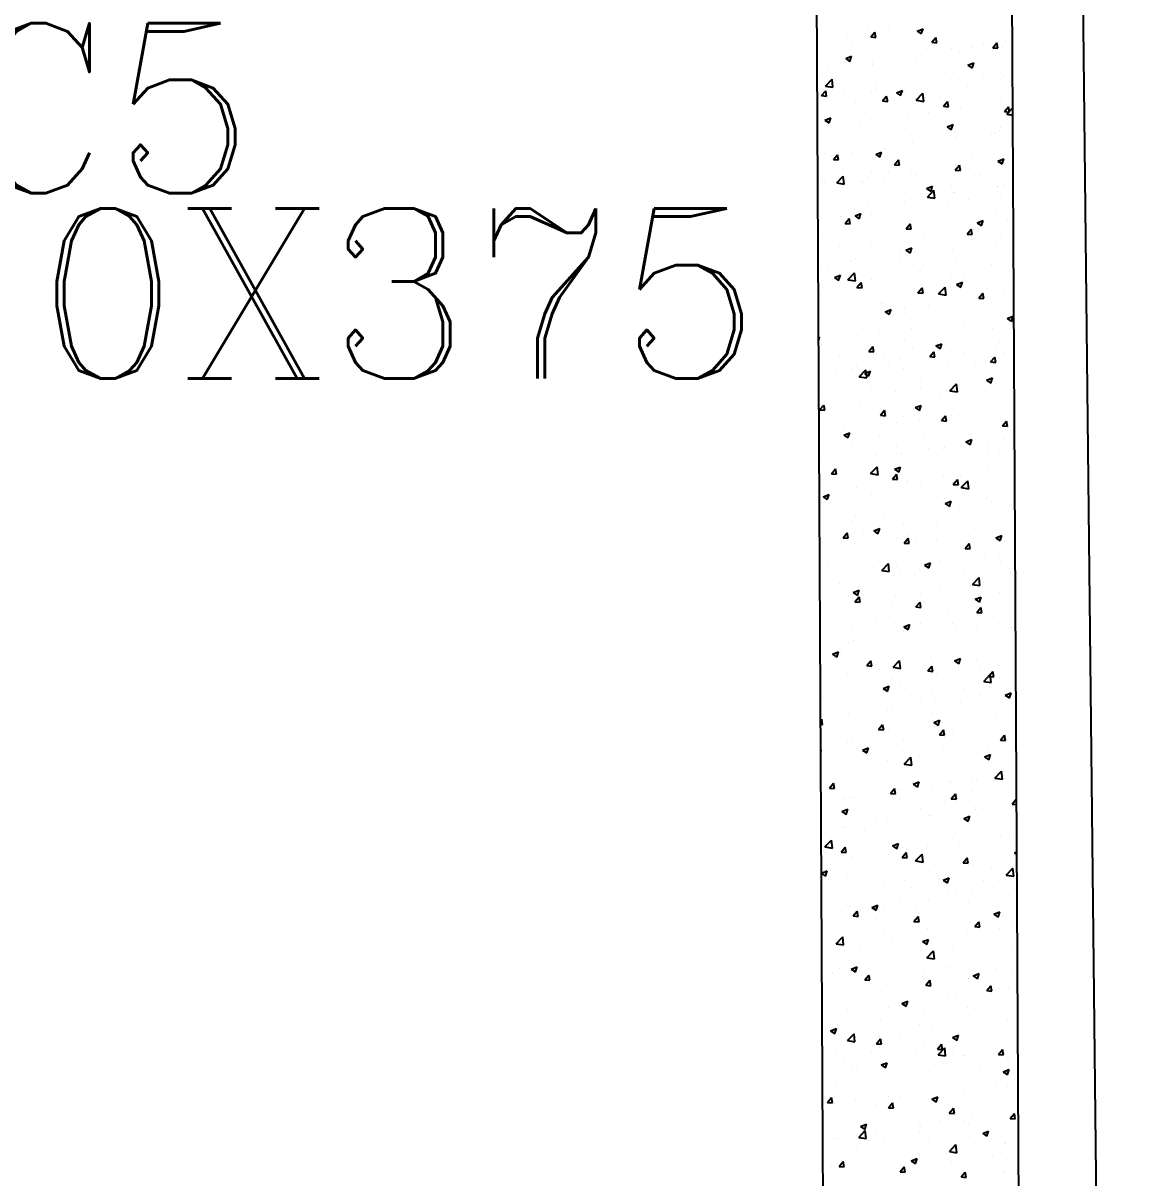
# Model space of a CAD drawing. Header units: millimetres. Extents: x 331487 to 517269, y 198509 to 399936.
# Drawn here: x 448112 to 449434, y 304393 to 305752 of the extents above; entities that cross this region are included whole.
import ezdxf

# ---------------------------------------------------------------- set-up
doc = ezdxf.new("R2010")
doc.units = ezdxf.units.MM
doc.header["$MEASUREMENT"] = 0
doc.layers.add('9th_plot boundry', color=1, linetype='Continuous')
doc.layers.add('COLUMN', color=6, linetype='Continuous')
doc.styles.add('RC', font='romanc.shx', dxfattribs={"height": 200})

msp = doc.modelspace()

# ---------------------------------------------------------------- linework, layer by layer
at = {"layer": '9th_plot boundry'}
msp.add_line((449434.4, 299006.3), (448946.6, 343103.6), dxfattribs=at)
msp.add_lwpolyline([(448946.6, 343103.6), (414422.2, 340817.1, 0.386106), (408845.6, 334960.7), (408845.6, 299960.7), (449434.4, 299006.3)], format="xyb", close=True, dxfattribs=at)
at = {"layer": 'COLUMN'}
for p, q in [((448972.9, 319477.3), (449064.3, 302244.5)), ((449202.9, 319478.5), (449294.4, 302239))]:
    msp.add_line(p, q, dxfattribs=at)
at = {"layer": 'COLUMN', "color": 2, "linetype": 'Continuous'}
for p, q in [((449130.2, 305748.5), (449130.2, 305748.5)), ((449082.5, 305734.8), (449082.5, 305734.8)), ((449105.1, 305745.2), (449105.1, 305745.2)), ((449109.4, 305735.8), (449114.2, 305741.5)), ((449109.4, 305735.8), (449115.4, 305735.2)), ((449112.4, 305738.5), (449112.4, 305738.5)), ((449115.4, 305735.2), (449114.2, 305741.5)), ((449145.5, 305736), (449145.5, 305736)), ((449162.9, 305744.9), (449162.9, 305744.9)), ((449163.9, 305742.7), (449170.9, 305745.4)), ((449163.9, 305742.7), (449168.9, 305739.4)), ((449168.9, 305739.4), (449170.9, 305745.4)), ((449181.1, 305729.5), (449185.9, 305735.2)), ((449187.1, 305729), (449185.9, 305735.2)), ((449203.8, 305746), (449203.8, 305746)), ((449061, 305731.4), (449061, 305731.4)), ((449087.1, 305726), (449087.1, 305726)), ((449135.9, 305732.6), (449135.9, 305732.6)), ((449181.1, 305729.5), (449187.1, 305729)), ((449189.2, 305730.3), (449189.2, 305730.3)), ((449204.9, 305722.3), (449204.9, 305722.3)), ((449227.7, 305724), (449227.7, 305724)), ((449229.9, 305725.6), (449229.9, 305725.6)), ((449242.6, 305728.1), (449242.6, 305728.1)), ((449252.9, 305723.2), (449257.7, 305729)), ((449252.9, 305723.2), (449258.8, 305722.7)), ((449258.8, 305722.7), (449257.7, 305729)), ((449265, 305726.1), (449265, 305726.1)), ((449267.8, 305730.6), (449267.8, 305730.6)), ((449079.9, 305710.5), (449086.9, 305713.2)), ((449079.9, 305710.5), (449084.8, 305707.1)), ((449084.8, 305707.1), (449086.9, 305713.2)), ((449103.8, 305709), (449103.8, 305709)), ((449141.7, 305714), (449141.7, 305714)), ((449161.7, 305711.6), (449161.7, 305711.6)), ((449169.4, 305714), (449169.4, 305714)), ((449213.6, 305719.1), (449213.6, 305719.1)), ((449052.8, 305694), (449052.8, 305694)), ((449059.8, 305698.2), (449059.8, 305698.2)), ((449078.8, 305705.8), (449078.8, 305705.8)), ((449111.1, 305704), (449111.1, 305704)), ((449111.2, 305705.2), (449111.2, 305705.2)), ((449223.6, 305702.5), (449230.6, 305705.2)), ((449223.6, 305702.5), (449228.6, 305699.1)), ((449228.6, 305699.1), (449230.6, 305705.2)), ((449056, 305678), (449063.8, 305686.1)), ((449063, 305683.7), (449063, 305683.7)), ((449064.9, 305676.6), (449063.8, 305686.1)), ((449116.4, 305681.5), (449116.4, 305681.5)), ((449178.6, 305682.9), (449178.6, 305682.9)), ((449203.6, 305686.2), (449203.6, 305686.2)), ((449212.4, 305685.8), (449212.4, 305685.8)), ((449241.5, 305691.2), (449241.5, 305691.2)), ((449263.7, 305692.8), (449263.7, 305692.8)), ((449265.9, 305689.1), (449265.9, 305689.1)), ((449051.6, 305666.8), (449056.4, 305672.6)), ((449051.6, 305666.8), (449057.5, 305666.3)), ((449052.5, 305666.3), (449052.5, 305666.3)), ((449056, 305678), (449064.9, 305676.6)), ((449057.5, 305666.3), (449056.4, 305672.6)), ((449077.5, 305669.6), (449077.5, 305669.6)), ((449084.1, 305670.3), (449084.1, 305670.3)), ((449110, 305671.9), (449110, 305671.9)), ((449115.4, 305674.6), (449115.4, 305674.6)), ((449123.3, 305660.5), (449128.1, 305666.3)), ((449129.3, 305660), (449128.1, 305666.3)), ((449137.5, 305668.1), (449137.5, 305668.1)), ((449139.6, 305670.2), (449146.6, 305672.9)), ((449139.6, 305670.2), (449144.5, 305666.9)), ((449144.5, 305666.9), (449146.6, 305672.9)), ((449149.3, 305669), (449149.3, 305669)), ((449160.5, 305678.3), (449160.5, 305678.3)), ((449162.8, 305661.4), (449170.6, 305669.5)), ((449169.8, 305679.2), (449169.8, 305679.2)), ((449171.7, 305660), (449170.6, 305669.5)), ((449207.6, 305679), (449207.6, 305679)), ((449223.1, 305677), (449223.1, 305677)), ((449276.5, 305674.7), (449276.5, 305674.7)), ((449058.6, 305664.9), (449058.6, 305664.9)), ((449091, 305659), (449091, 305659)), ((449123.3, 305660.5), (449129.3, 305660)), ((449162.8, 305661.4), (449171.7, 305660)), ((449190.8, 305665.8), (449190.8, 305665.8)), ((449195, 305654.3), (449199.8, 305660)), ((449195, 305654.3), (449201, 305653.7)), ((449201, 305653.7), (449199.8, 305660)), ((449211.2, 305652.5), (449211.2, 305652.5)), ((449244.2, 305663.5), (449244.2, 305663.5)), ((449262.5, 305659.6), (449262.5, 305659.6)), ((449266.7, 305648), (449271.5, 305653.7)), ((449269.5, 305644.9), (449276.7, 305652.4)), ((449272.7, 305647.5), (449271.5, 305653.7)), ((449055.5, 305638), (449062.5, 305640.7)), ((449060.5, 305634.6), (449062.5, 305640.7)), ((449152.3, 305643.5), (449152.3, 305643.5)), ((449159.3, 305645), (449159.3, 305645)), ((449177.3, 305646.8), (449177.3, 305646.8)), ((449215.2, 305651.7), (449215.2, 305651.7)), ((449266.7, 305648), (449272.7, 305647.5)), ((449269.5, 305644.9), (449276.8, 305643.7)), ((449051.2, 305630.2), (449051.2, 305630.2)), ((449055.5, 305638), (449060.5, 305634.6)), ((449057.4, 305631.6), (449057.4, 305631.6)), ((449089.1, 305635.2), (449089.1, 305635.2)), ((449096.5, 305630.7), (449096.5, 305630.7)), ((449108.7, 305638.6), (449108.7, 305638.6)), ((449149.9, 305628.4), (449149.9, 305628.4)), ((449199.3, 305630), (449206.3, 305632.7)), ((449199.3, 305630), (449204.2, 305626.6)), ((449203.3, 305626.1), (449203.3, 305626.1)), ((449204.2, 305626.6), (449206.3, 305632.7)), ((449261.3, 305626.3), (449261.3, 305626.3)), ((449261.8, 305629.4), (449261.8, 305629.4)), ((449158, 305611.7), (449158, 305611.7)), ((449188.9, 305612.3), (449188.9, 305612.3)), ((449203.5, 305619.4), (449203.5, 305619.4)), ((449210, 305619.2), (449210, 305619.2)), ((449252, 305620.6), (449252, 305620.6)), ((449256.6, 305623.9), (449256.6, 305623.9)), ((449056.2, 305598.3), (449056.2, 305598.3)), ((449086.8, 305599.4), (449086.8, 305599.4)), ((449107.5, 305605.3), (449107.5, 305605.3)), ((449115.2, 305597.7), (449122.2, 305600.4)), ((449120.2, 305594.4), (449122.2, 305600.4)), ((449126, 305604), (449126, 305604)), ((449145.2, 305609.4), (449145.2, 305609.4)), ((449151, 305607.3), (449151, 305607.3)), ((449062.8, 305595.7), (449062.8, 305595.7)), ((449065.4, 305591.6), (449070.2, 305597.3)), ((449065.4, 305591.6), (449071.4, 305591.1)), ((449071.4, 305591.1), (449070.2, 305597.3)), ((449115.2, 305597.7), (449120.2, 305594.4)), ((449137.2, 305585.3), (449142, 305591.1)), ((449137.2, 305585.3), (449143.1, 305584.8)), ((449143.1, 305584.8), (449142, 305591.1)), ((449169.1, 305587.4), (449169.1, 305587.4)), ((449208.8, 305585.9), (449208.8, 305585.9)), ((449208.9, 305579.1), (449213.7, 305584.8)), ((449214.9, 305578.5), (449213.7, 305584.8)), ((449227.4, 305597.4), (449227.4, 305597.4)), ((449250.7, 305584.5), (449250.7, 305584.5)), ((449258.9, 305589.7), (449265.9, 305592.4)), ((449258.9, 305589.7), (449263.9, 305586.4)), ((449260.1, 305593), (449260.1, 305593)), ((449263.9, 305586.4), (449265.9, 305592.4)), ((449069.3, 305564), (449077.1, 305572.1)), ((449077, 305579.6), (449077, 305579.6)), ((449078.2, 305562.6), (449077.1, 305572.1)), ((449106.3, 305572), (449106.3, 305572)), ((449110.8, 305577.4), (449110.8, 305577.4)), ((449130.4, 305577.3), (449130.4, 305577.3)), ((449156.8, 305578.4), (449156.8, 305578.4)), ((449162.6, 305572.9), (449162.6, 305572.9)), ((449183.8, 305575), (449183.8, 305575)), ((449208.9, 305579.1), (449214.9, 305578.5)), ((449225.7, 305581.2), (449225.7, 305581.2)), ((449237.2, 305572.8), (449237.2, 305572.8)), ((449052.5, 305567.4), (449052.5, 305567.4)), ((449055, 305565), (449055, 305565)), ((449069.3, 305564), (449078.2, 305562.6)), ((449098.1, 305566.1), (449098.1, 305566.1)), ((449099.6, 305564.6), (449099.6, 305564.6)), ((449124.7, 305567.9), (449124.7, 305567.9)), ((449151.5, 305563.9), (449151.5, 305563.9)), ((449174.9, 305557.5), (449181.9, 305560.1)), ((449174.9, 305557.5), (449179.9, 305554.1)), ((449179.9, 305554.1), (449181.9, 305560.1)), ((449204.9, 305561.6), (449204.9, 305561.6)), ((449258.2, 305559.4), (449258.2, 305559.4)), ((449258.9, 305559.7), (449258.9, 305559.7)), ((449265.6, 305562.4), (449265.6, 305562.4)), ((449155.6, 305545.1), (449155.6, 305545.1)), ((449176, 305547.4), (449183.8, 305555.6)), ((449176, 305547.4), (449184.9, 305546.1)), ((449184.9, 305546.1), (449183.8, 305555.6)), ((449207.3, 305552.4), (449207.3, 305552.4)), ((449207.5, 305552.6), (449207.5, 305552.6)), ((449224.4, 305545), (449224.4, 305545)), ((449262.3, 305550), (449262.3, 305550)), ((449053.7, 305531.7), (449053.7, 305531.7)), ((449090.7, 305532.4), (449090.7, 305532.4)), ((449105.1, 305538.7), (449105.1, 305538.7)), ((449136.2, 305533.4), (449136.2, 305533.4)), ((449149, 305542.4), (449149, 305542.4)), ((449199.4, 305541.7), (449199.4, 305541.7)), ((449057.1, 305528.7), (449057.1, 305528.7)), ((449073.3, 305525.1), (449073.3, 305525.1)), ((449079.3, 305516.4), (449084.1, 305522.1)), ((449085.3, 305515.9), (449084.1, 305522.1)), ((449090.9, 305525.2), (449097.9, 305527.9)), ((449090.9, 305525.2), (449095.9, 305521.8)), ((449095.9, 305521.8), (449097.9, 305527.9)), ((449098.4, 305528.4), (449098.4, 305528.4)), ((449110.5, 305526.5), (449110.5, 305526.5)), ((449163.9, 305524.2), (449163.9, 305524.2)), ((449206.3, 305519.4), (449206.3, 305519.4)), ((449217.3, 305522), (449217.3, 305522)), ((449234.6, 305517.2), (449241.6, 305519.9)), ((449234.6, 305517.2), (449239.6, 305513.8)), ((449239.6, 305513.8), (449241.6, 305519.9)), ((449257.7, 305526.4), (449257.7, 305526.4)), ((449270.6, 305519.7), (449270.6, 305519.7)), ((449079.3, 305516.4), (449085.3, 305515.9)), ((449103.9, 305505.5), (449103.9, 305505.5)), ((449151, 305510.1), (449155.8, 305515.9)), ((449151, 305510.1), (449157, 305509.6)), ((449154.4, 305511.9), (449154.4, 305511.9)), ((449157, 305509.6), (449155.8, 305515.8)), ((449198.1, 305505.6), (449198.1, 305505.6)), ((449222.8, 305503.8), (449227.6, 305509.6)), ((449222.8, 305503.8), (449228.7, 305503.3)), ((449228.7, 305503.3), (449227.6, 305509.6)), ((449236, 305510.6), (449236, 305510.6)), ((449052.5, 305498.4), (449052.5, 305498.4)), ((449109.9, 305494), (449109.9, 305494)), ((449173.1, 305502.3), (449173.1, 305502.3)), ((449203.2, 305492.7), (449203.2, 305492.7)), ((449256.5, 305493.1), (449256.5, 305493.1)), ((449261.5, 305502.8), (449261.5, 305502.8)), ((449072.1, 305489), (449072.1, 305489)), ((449144.9, 305482.7), (449144.9, 305482.7)), ((449150.6, 305484.9), (449157.6, 305487.6)), ((449150.6, 305484.9), (449155.6, 305481.6)), ((449153.2, 305478.6), (449153.2, 305478.6)), ((449155.6, 305481.6), (449157.6, 305487.6)), ((449205.1, 305486.1), (449205.1, 305486.1)), ((449272.8, 305479.5), (449272.8, 305479.5)), ((449051.3, 305465.1), (449051.3, 305465.1)), ((449058.7, 305464.2), (449058.7, 305464.2)), ((449086.5, 305472.7), (449086.5, 305472.7)), ((449091, 305475.4), (449091, 305475.4)), ((449102.7, 305472.2), (449102.7, 305472.2)), ((449144.4, 305473.1), (449144.4, 305473.1)), ((449146.8, 305462.9), (449146.8, 305462.9)), ((449171.8, 305466.2), (449171.8, 305466.2)), ((449197.8, 305470.9), (449197.8, 305470.9)), ((449209.7, 305471.1), (449209.7, 305471.1)), ((449227.1, 305470.8), (449227.1, 305470.8)), ((449251.2, 305468.6), (449251.2, 305468.6)), ((449066.6, 305452.7), (449073.6, 305455.4)), ((449066.6, 305452.7), (449071.5, 305449.3)), ((449071.5, 305449.3), (449073.6, 305455.4)), ((449082.6, 305450), (449090.3, 305458.2)), ((449082.6, 305450), (449091.4, 305448.7)), ((449083.6, 305454.5), (449083.6, 305454.5)), ((449091.4, 305448.7), (449090.3, 305458.2)), ((449110.5, 305450.8), (449110.5, 305450.8)), ((449112.1, 305461.9), (449112.1, 305461.9)), ((449165.5, 305459.7), (449165.5, 305459.7)), ((449168.8, 305460.8), (449168.8, 305460.8)), ((449203.9, 305452.8), (449203.9, 305452.8)), ((449218.9, 305457.4), (449218.9, 305457.4)), ((449255.2, 305459.8), (449255.2, 305459.8)), ((449272.3, 305455.2), (449272.3, 305455.2)), ((449052.2, 305440.8), (449052.2, 305440.8)), ((449093.2, 305441.2), (449098, 305446.9)), ((449093.2, 305441.2), (449099.2, 305440.6)), ((449099.2, 305440.6), (449098, 305446.9)), ((449101.4, 305438.9), (449101.4, 305438.9)), ((449152, 305445.3), (449152, 305445.3)), ((449164.9, 305434.9), (449169.7, 305440.6)), ((449170.9, 305434.4), (449169.7, 305440.6)), ((449189.3, 305433.5), (449197.1, 305441.6)), ((449198.2, 305432.1), (449197.1, 305441.6)), ((449210.3, 305444.7), (449217.3, 305447.4)), ((449210.3, 305444.7), (449215.3, 305441.3)), ((449215.3, 305441.3), (449217.3, 305447.4)), ((449246.5, 305440), (449246.5, 305440)), ((449265.3, 305435.8), (449265.3, 305435.8)), ((449271.6, 305443.3), (449271.6, 305443.3)), ((449050.1, 305431.8), (449050.1, 305431.8)), ((449071.1, 305424.5), (449071.1, 305424.5)), ((449120.5, 305423.4), (449120.5, 305423.4)), ((449124.5, 305422.3), (449124.5, 305422.3)), ((449145.5, 305426.7), (449145.5, 305426.7)), ((449164.9, 305434.9), (449170.9, 305434.4)), ((449183.4, 305431.7), (449183.4, 305431.7)), ((449189.3, 305433.5), (449198.2, 305432.1)), ((449207, 305425.8), (449207, 305425.8)), ((449236.6, 305428.6), (449241.4, 305434.4)), ((449236.6, 305428.6), (449242.6, 305428.1)), ((449242.6, 305428.1), (449241.4, 305434.4)), ((449254, 305426.5), (449254, 305426.5)), ((449057.3, 305415.1), (449057.3, 305415.1)), ((449126.3, 305412.4), (449133.3, 305415.1)), ((449126.3, 305412.4), (449131.2, 305409.1)), ((449131.2, 305409.1), (449133.3, 305415.1)), ((449148.7, 305415.8), (449148.7, 305415.8)), ((449150.7, 305412), (449150.7, 305412)), ((449177.9, 305420), (449177.9, 305420)), ((449202.7, 305419.5), (449202.7, 305419.5)), ((449231.3, 305417.8), (449231.3, 305417.8)), ((449048.9, 305398.5), (449048.9, 305398.5)), ((449090.4, 305405.8), (449090.4, 305405.8)), ((449100.2, 305405.6), (449100.2, 305405.6)), ((449220.2, 305400.6), (449220.2, 305400.6)), ((449245.3, 305403.9), (449245.3, 305403.9)), ((449270, 305404.4), (449277, 305407.1)), ((449270, 305404.4), (449274.9, 305401.1)), ((449274.9, 305401.1), (449277, 305407.1)), ((449048.1, 305382.4), (449049.2, 305382.9)), ((449048.1, 305379.5), (449049.2, 305382.9)), ((449094.2, 305384), (449094.2, 305384)), ((449119.2, 305387.3), (449119.2, 305387.3)), ((449157.1, 305392.3), (449157.1, 305392.3)), ((449201.5, 305386.2), (449201.5, 305386.2)), ((449252.8, 305393.2), (449252.8, 305393.2)), ((449051.7, 305373.4), (449051.7, 305373.4)), ((449099, 305372.3), (449099, 305372.3)), ((449105, 305371.2), (449105, 305371.2)), ((449107.1, 305365.9), (449111.9, 305371.7)), ((449113, 305365.4), (449111.9, 305371.7)), ((449149.5, 305378.7), (449149.5, 305378.7)), ((449158.4, 305368.9), (449158.4, 305368.9)), ((449186, 305372.2), (449193, 305374.9)), ((449186, 305372.2), (449190.9, 305368.8)), ((449190.9, 305368.8), (449193, 305374.9)), ((449256.8, 305369.4), (449256.8, 305369.4)), ((449261.2, 305376.1), (449261.2, 305376.1)), ((449072.7, 305360), (449072.7, 305360)), ((449107.1, 305365.9), (449113, 305365.4)), ((449126.1, 305357.7), (449126.1, 305357.7)), ((449144.6, 305356.1), (449144.6, 305356.1)), ((449178.8, 305359.7), (449183.6, 305365.4)), ((449178.8, 305359.7), (449184.8, 305359.1)), ((449179.5, 305355.5), (449179.5, 305355.5)), ((449184.8, 305359.1), (449183.6, 305365.4)), ((449193.9, 305361.1), (449193.9, 305361.1)), ((449202.9, 305366.1), (449202.9, 305366.1)), ((449211.8, 305366.7), (449211.8, 305366.7)), ((449219, 305364.4), (449219, 305364.4)), ((449250.5, 305353.4), (449255.3, 305359.1)), ((449251.6, 305359.9), (449251.6, 305359.9)), ((449256.5, 305352.9), (449255.3, 305359.1)), ((449265.2, 305364.4), (449265.2, 305364.4)), ((449067.9, 305344.5), (449067.9, 305344.5)), ((449086.3, 305346.1), (449086.3, 305346.1)), ((449092.9, 305347.8), (449092.9, 305347.8)), ((449095.8, 305336.1), (449103.6, 305344.2)), ((449101.9, 305339.9), (449108.9, 305342.6)), ((449101.9, 305339.9), (449106.9, 305336.6)), ((449104.7, 305334.7), (449103.6, 305344.2)), ((449106.9, 305336.6), (449108.9, 305342.6)), ((449130.8, 305352.8), (449130.8, 305352.8)), ((449148.3, 305345.4), (449148.3, 305345.4)), ((449200.2, 305352.9), (449200.2, 305352.9)), ((449226.9, 305344.2), (449226.9, 305344.2)), ((449232.9, 305353.2), (449232.9, 305353.2)), ((449250.5, 305353.4), (449256.5, 305352.9)), ((449095.8, 305336.1), (449104.7, 305334.7)), ((449097.8, 305339), (449097.8, 305339)), ((449168.5, 305334.1), (449168.5, 305334.1)), ((449202.5, 305319.5), (449210.3, 305327.6)), ((449211.4, 305318.1), (449210.3, 305327.6)), ((449230.5, 305330), (449230.5, 305330)), ((449245.6, 305331.9), (449252.6, 305334.6)), ((449245.6, 305331.9), (449250.6, 305328.5)), ((449250.4, 305326.7), (449250.4, 305326.7)), ((449250.6, 305328.5), (449252.6, 305334.6)), ((449051.9, 305314.1), (449051.9, 305314.1)), ((449085.1, 305320.4), (449085.1, 305320.4)), ((449104.5, 305313.4), (449104.5, 305313.4)), ((449110.2, 305324.1), (449110.2, 305324.1)), ((449138.5, 305318.1), (449138.5, 305318.1)), ((449167.6, 305321.7), (449167.6, 305321.7)), ((449191.9, 305315.8), (449191.9, 305315.8)), ((449192.7, 305325), (449192.7, 305325)), ((449199, 305319.6), (449199, 305319.6)), ((449202.5, 305319.5), (449211.4, 305318.1)), ((449245.3, 305313.6), (449245.3, 305313.6)), ((449049.2, 305297), (449054, 305302.7)), ((449055.2, 305296.5), (449054, 305302.7)), ((449066.6, 305308.4), (449066.6, 305308.4)), ((449096.6, 305305.7), (449096.6, 305305.7)), ((449147.1, 305312.1), (449147.1, 305312.1)), ((449161.6, 305299.7), (449168.6, 305302.3)), ((449161.6, 305299.7), (449166.6, 305296.3)), ((449166.6, 305296.3), (449168.6, 305302.3)), ((449206.7, 305299.2), (449206.7, 305299.2)), ((449265, 305309.2), (449265, 305309.2)), ((449049.2, 305297), (449055.2, 305296.5)), ((449120.9, 305290.7), (449125.7, 305296.5)), ((449120.9, 305290.7), (449126.9, 305290.2)), ((449126.9, 305290.2), (449125.7, 305296.5)), ((449148.4, 305289.1), (449148.4, 305289.1)), ((449166.3, 305285.5), (449166.3, 305285.5)), ((449192.7, 305284.5), (449197.5, 305290.2)), ((449198.6, 305283.9), (449197.5, 305290.2)), ((449197.8, 305286.3), (449197.8, 305286.3)), ((449204.2, 305290.5), (449204.2, 305290.5)), ((449249.2, 305293.4), (449249.2, 305293.4)), ((449267.4, 305298.8), (449267.4, 305298.8)), ((449078.2, 305273.9), (449078.2, 305273.9)), ((449090.1, 305279.1), (449090.1, 305279.1)), ((449095.4, 305272.4), (449095.4, 305272.4)), ((449141.3, 305282.2), (449141.3, 305282.2)), ((449145.9, 305278.8), (449145.9, 305278.8)), ((449192.7, 305284.5), (449198.6, 305283.9)), ((449264.4, 305278.2), (449269.2, 305283.9)), ((449264.4, 305278.2), (449270.4, 305277.7)), ((449270.4, 305277.6), (449269.2, 305283.9)), ((449065.7, 305269.3), (449065.7, 305269.3)), ((449077.6, 305267.4), (449084.6, 305270.1)), ((449077.6, 305267.4), (449082.6, 305264)), ((449082.6, 305264), (449084.6, 305270.1)), ((449119.1, 305267), (449119.1, 305267)), ((449172.4, 305264.7), (449172.4, 305264.7)), ((449221.3, 305259.4), (449228.3, 305262.1)), ((449221.3, 305259.4), (449226.3, 305256)), ((449225.8, 305262.5), (449225.8, 305262.5)), ((449226.3, 305256), (449228.3, 305262.1)), ((449241.1, 305259.4), (449241.1, 305259.4)), ((449247.9, 305260.1), (449247.9, 305260.1)), ((449266.1, 305262.7), (449266.1, 305262.7)), ((449086.8, 305255.8), (449086.8, 305255.8)), ((449140, 305246.1), (449140, 305246.1)), ((449140.1, 305253.6), (449140.1, 305253.6)), ((449144.7, 305245.5), (449144.7, 305245.5)), ((449177.9, 305251.1), (449177.9, 305251.1)), ((449193.5, 305251.3), (449193.5, 305251.3)), ((449196.6, 305253), (449196.6, 305253)), ((449246.9, 305249.1), (449246.9, 305249.1)), ((449260.9, 305249.5), (449260.9, 305249.5)), ((449051.9, 305234.5), (449051.9, 305234.5)), ((449094.1, 305239.1), (449094.1, 305239.1)), ((449115, 305242.8), (449115, 305242.8)), ((449202.6, 305239.5), (449202.6, 305239.5)), ((449063.1, 305221.8), (449067.9, 305227.5)), ((449063.1, 305221.8), (449069.1, 305221.3)), ((449069.1, 305221.3), (449067.9, 305227.5)), ((449086, 305219.5), (449086, 305219.5)), ((449109.1, 305222.1), (449116.9, 305230.2)), ((449109.1, 305222.1), (449118, 305220.7)), ((449118, 305220.7), (449116.9, 305230.2)), ((449134.8, 305215.5), (449139.6, 305221.3)), ((449137.3, 305227.1), (449144.3, 305229.8)), ((449137.3, 305227.1), (449142.3, 305223.8)), ((449140.8, 305215), (449139.6, 305221.2)), ((449142.3, 305223.8), (449144.3, 305229.8)), ((449144.3, 305229.5), (449144.3, 305229.5)), ((449195.4, 305219.8), (449195.4, 305219.8)), ((449214.8, 305220), (449214.8, 305220)), ((449239.8, 305223.3), (449239.8, 305223.3)), ((449246.7, 305226.8), (449246.7, 305226.8)), ((449277.7, 305228.2), (449277.7, 305228.2)), ((449092.9, 305205.9), (449092.9, 305205.9)), ((449099.2, 305216.2), (449099.2, 305216.2)), ((449113.7, 305206.7), (449113.7, 305206.7)), ((449134.8, 305215.5), (449140.8, 305215)), ((449143.4, 305212.3), (449143.4, 305212.3)), ((449151.6, 305211.6), (449151.6, 305211.6)), ((449152.5, 305213.9), (449152.5, 305213.9)), ((449168.2, 305207.5), (449168.2, 305207.5)), ((449205.9, 305211.7), (449205.9, 305211.7)), ((449206.5, 305209.2), (449211.3, 305215)), ((449206.5, 305209.2), (449212.5, 305208.7)), ((449212.5, 305208.7), (449211.3, 305215)), ((449215.8, 305205.6), (449223.6, 305213.7)), ((449215.8, 305205.6), (449224.7, 305204.2)), ((449224.7, 305204.2), (449223.6, 305213.7)), ((449226.6, 305217.5), (449226.6, 305217.5)), ((449259.3, 305209.4), (449259.3, 305209.4)), ((449053.3, 305194.9), (449060.3, 305197.6)), ((449053.3, 305194.9), (449058.2, 305191.5)), ((449058.2, 305191.5), (449060.3, 305197.6)), ((449088.7, 305203.4), (449088.7, 305203.4)), ((449109.9, 305197.5), (449109.9, 305197.5)), ((449245.5, 305193.5), (449245.5, 305193.5)), ((449278.3, 305203), (449279, 305203.9)), ((449278.3, 305203), (449279, 305202.9)), ((449051.6, 305187.5), (449051.6, 305187.5)), ((449142.2, 305179), (449142.2, 305179)), ((449188.5, 305180.5), (449188.5, 305180.5)), ((449194.2, 305186.5), (449194.2, 305186.5)), ((449197, 305186.9), (449204, 305189.6)), ((449197, 305186.9), (449202, 305183.5)), ((449202, 305183.5), (449204, 305189.6)), ((449213.5, 305183.8), (449213.5, 305183.8)), ((449251.4, 305188.8), (449251.4, 305188.8)), ((449264.7, 305182.5), (449264.7, 305182.5)), ((449062.4, 305163.9), (449062.4, 305163.9)), ((449079.7, 305165.1), (449079.7, 305165.1)), ((449087.4, 305167.2), (449087.4, 305167.2)), ((449091.7, 305172.6), (449091.7, 305172.6)), ((449125.3, 305172.2), (449125.3, 305172.2)), ((449206.4, 305172.5), (449206.4, 305172.5)), ((449077, 305146.6), (449081.8, 305152.3)), ((449082.9, 305146), (449081.8, 305152.3)), ((449089.8, 305152.5), (449089.8, 305152.5)), ((449100.8, 305151.6), (449100.8, 305151.6)), ((449113, 305154.6), (449120, 305157.3)), ((449113, 305154.6), (449117.9, 305151.3)), ((449117.9, 305151.3), (449120, 305157.3)), ((449133.1, 305162.8), (449133.1, 305162.8)), ((449148.1, 305162.5), (449148.1, 305162.5)), ((449186.5, 305160.6), (449186.5, 305160.6)), ((449193, 305153.2), (449193, 305153.2)), ((449239.8, 305158.3), (449239.8, 305158.3)), ((449244.3, 305160.2), (449244.3, 305160.2)), ((449077, 305146.6), (449082.9, 305146)), ((449090.5, 305139.3), (449090.5, 305139.3)), ((449141, 305145.7), (449141, 305145.7)), ((449148.7, 305140.3), (449153.5, 305146)), ((449148.7, 305140.3), (449154.7, 305139.8)), ((449154.7, 305139.8), (449153.5, 305146)), ((449154.2, 305149.4), (449154.2, 305149.4)), ((449162.1, 305141.1), (449162.1, 305141.1)), ((449187.2, 305144.4), (449187.2, 305144.4)), ((449207.5, 305147.1), (449207.5, 305147.1)), ((449220.4, 305134), (449225.2, 305139.8)), ((449225.1, 305149.4), (449225.1, 305149.4)), ((449226.4, 305133.5), (449225.2, 305139.8)), ((449256.7, 305146.6), (449263.7, 305149.3)), ((449256.7, 305146.6), (449261.6, 305143.3)), ((449260.9, 305144.9), (449260.9, 305144.9)), ((449261.6, 305143.3), (449263.7, 305149.3)), ((449061.1, 305127.8), (449061.1, 305127.8)), ((449099, 305132.8), (449099, 305132.8)), ((449220.4, 305134), (449226.4, 305133.5)), ((449243.1, 305126.9), (449243.1, 305126.9)), ((449260.6, 305122.9), (449260.6, 305122.9)), ((449059.8, 305114.2), (449059.8, 305114.2)), ((449113.2, 305112), (449113.2, 305112)), ((449122.3, 305108.1), (449130.1, 305116.3)), ((449131.2, 305106.8), (449130.1, 305116.3)), ((449139.8, 305112.4), (449139.8, 305112.4)), ((449166.6, 305109.7), (449166.6, 305109.7)), ((449172.6, 305114.4), (449179.7, 305117)), ((449172.6, 305114.4), (449177.6, 305111)), ((449177.6, 305111), (449179.6, 305117)), ((449191.7, 305119.9), (449191.7, 305119.9)), ((449198.7, 305109.9), (449198.7, 305109.9)), ((449202.3, 305112.9), (449202.3, 305112.9)), ((449261.9, 305118.2), (449261.9, 305118.2)), ((449089.3, 305106), (449089.3, 305106)), ((449122.3, 305108.1), (449131.2, 305106.8)), ((449135.8, 305101.6), (449135.8, 305101.6)), ((449144, 305102.8), (449144, 305102.8)), ((449160.9, 305104.9), (449160.9, 305104.9)), ((449219.9, 305107.5), (449219.9, 305107.5)), ((449229.1, 305091.6), (449236.8, 305099.7)), ((449237.9, 305090.2), (449236.8, 305099.7)), ((449273.3, 305105.2), (449273.3, 305105.2)), ((449072.7, 305093.3), (449072.7, 305093.3)), ((449085.7, 305092.8), (449085.7, 305092.8)), ((449088.6, 305082.1), (449095.6, 305084.8)), ((449088.6, 305082.1), (449093.6, 305078.8)), ((449093.6, 305078.7), (449095.6, 305084.8)), ((449190.5, 305086.6), (449190.5, 305086.6)), ((449226.3, 305090.9), (449226.3, 305090.9)), ((449229.1, 305091.6), (449237.9, 305090.2)), ((449241.9, 305093.6), (449241.9, 305093.6)), ((449260.6, 305082.1), (449260.6, 305082.1)), ((449088.1, 305072.7), (449088.1, 305072.7)), ((449090.8, 305071.3), (449095.6, 305077.1)), ((449090.8, 305071.3), (449096.8, 305070.8)), ((449096.8, 305070.8), (449095.6, 305077.1)), ((449109.6, 305070.9), (449109.6, 305070.9)), ((449138.6, 305079.1), (449138.6, 305079.1)), ((449162.6, 305065.1), (449167.4, 305070.8)), ((449168.5, 305064.5), (449167.4, 305070.8)), ((449167.9, 305080.9), (449167.9, 305080.9)), ((449172.4, 305070.5), (449172.4, 305070.5)), ((449232.3, 305074.1), (449239.3, 305076.8)), ((449232.3, 305074.1), (449237.3, 305070.7)), ((449235.6, 305078.8), (449235.6, 305078.8)), ((449237.3, 305070.7), (449239.3, 305076.8)), ((449051.3, 305060.9), (449051.3, 305060.9)), ((449093.7, 305060.9), (449093.7, 305060.9)), ((449109.5, 305062.2), (449109.5, 305062.2)), ((449134.6, 305065.5), (449134.6, 305065.5)), ((449147.1, 305058.6), (449147.1, 305058.6)), ((449162.6, 305065.1), (449168.5, 305064.5)), ((449200.5, 305056.4), (449200.5, 305056.4)), ((449234.3, 305058.8), (449239.1, 305064.5)), ((449234.3, 305058.8), (449240.3, 305058.3)), ((449240.3, 305058.3), (449239.1, 305064.5)), ((449240.6, 305060.3), (449240.6, 305060.3)), ((449264.5, 305055.9), (449264.5, 305055.9)), ((449061.4, 305049.7), (449061.4, 305049.7)), ((449114.8, 305047.4), (449114.8, 305047.4)), ((449137.4, 305045.8), (449137.4, 305045.8)), ((449148.3, 305041.8), (449155.3, 305044.5)), ((449148.3, 305041.8), (449153.3, 305038.5)), ((449153.3, 305038.5), (449155.3, 305044.5)), ((449168.2, 305045.2), (449168.2, 305045.2)), ((449189.3, 305053.3), (449189.3, 305053.3)), ((449206.1, 305045.9), (449206.1, 305045.9)), ((449221.5, 305042.9), (449221.5, 305042.9)), ((449234.3, 305042.6), (449234.3, 305042.6)), ((449253.8, 305054.1), (449253.8, 305054.1)), ((449272.2, 305047.6), (449272.2, 305047.6)), ((449086.9, 305039.4), (449086.9, 305039.4)), ((449146.1, 305031), (449146.1, 305031)), ((449147.8, 305035.9), (449147.8, 305035.9)), ((449209.3, 305039.4), (449209.3, 305039.4)), ((449274.9, 305040.7), (449274.9, 305040.7)), ((449083.2, 305022.8), (449083.2, 305022.8)), ((449089.5, 305025.9), (449089.5, 305025.9)), ((449108.3, 305026.1), (449108.3, 305026.1)), ((449188.1, 305020), (449188.1, 305020)), ((449239.4, 305027.1), (449239.4, 305027.1)), ((449064.3, 305009.6), (449071.3, 305012.3)), ((449064.3, 305009.6), (449069.3, 305006.2)), ((449069.3, 305006.2), (449071.3, 305012.3)), ((449073.8, 305010), (449073.8, 305010)), ((449085.6, 305006.1), (449085.6, 305006.1)), ((449104.7, 304996.1), (449109.5, 305001.9)), ((449110.7, 304995.6), (449109.5, 305001.9)), ((449127.2, 305007.8), (449127.2, 305007.8)), ((449135.6, 304994.2), (449143.4, 305002.3)), ((449136.1, 305012.5), (449136.1, 305012.5)), ((449144.5, 304992.8), (449143.4, 305002.3)), ((449180.6, 305005.5), (449180.6, 305005.5)), ((449208, 305001.6), (449215, 305004.3)), ((449208, 305003.2), (449208, 305003.2)), ((449208, 305001.6), (449213, 304998.2)), ((449213, 304998.2), (449215, 305004.3)), ((449234, 305003.3), (449234, 305003.3)), ((449245.9, 305008.2), (449245.9, 305008.2)), ((449082, 304986.6), (449082, 304986.6)), ((449104.7, 304996.1), (449110.7, 304995.6)), ((449119.8, 304991.6), (449119.8, 304991.6)), ((449135.6, 304994.2), (449144.5, 304992.8)), ((449176.4, 304989.8), (449181.2, 304995.6)), ((449176.4, 304989.8), (449182.4, 304989.3)), ((449182.4, 304989.3), (449181.2, 304995.6)), ((449183, 304999.9), (449183, 304999.9)), ((449186.9, 304986.7), (449186.9, 304986.7)), ((449238.2, 304993.8), (449238.2, 304993.8)), ((449248.2, 304983.6), (449253, 304989.3)), ((449254.1, 304983), (449253, 304989.3)), ((449260.3, 304996.2), (449260.3, 304996.2)), ((449056.9, 304983.3), (449056.9, 304983.3)), ((449134.9, 304979.2), (449134.9, 304979.2)), ((449143.7, 304976.2), (449143.7, 304976.2)), ((449202, 304986.2), (449202, 304986.2)), ((449242.3, 304977.6), (449250.1, 304985.7)), ((449242.3, 304977.6), (449251.2, 304976.2)), ((449248.2, 304983.6), (449254.1, 304983.1)), ((449251.2, 304976.2), (449250.1, 304985.7)), ((449084.4, 304972.8), (449084.4, 304972.8)), ((449085.4, 304966.2), (449085.4, 304966.2)), ((449124, 304969.3), (449131, 304972)), ((449124, 304969.3), (449129, 304966)), ((449129, 304966), (449131, 304972)), ((449156.7, 304960.5), (449156.7, 304960.5)), ((449181.7, 304963.8), (449181.7, 304963.8)), ((449219.6, 304968.8), (449219.6, 304968.8)), ((449226, 304964.3), (449226, 304964.3)), ((449237, 304960.5), (449237, 304960.5)), ((449267.7, 304961.3), (449274.7, 304964)), ((449267.7, 304961.3), (449272.7, 304958)), ((449272.7, 304958), (449274.7, 304964)), ((449054.3, 304958.9), (449054.3, 304958.9)), ((449055.6, 304947.2), (449055.6, 304947.2)), ((449093.5, 304952.2), (449093.5, 304952.2)), ((449107.7, 304956.7), (449107.7, 304956.7)), ((449133.7, 304945.9), (449133.7, 304945.9)), ((449161.1, 304954.4), (449161.1, 304954.4)), ((449167.6, 304954.3), (449167.6, 304954.3)), ((449185.7, 304953.4), (449185.7, 304953.4)), ((449214.5, 304952.2), (449214.5, 304952.2)), ((449267.9, 304949.9), (449267.9, 304949.9)), ((449050.4, 304931.5), (449051.7, 304932.9)), ((449051, 304934.2), (449051, 304934.2)), ((449052.8, 304926.7), (449051.7, 304932.9)), ((449075.4, 304945.5), (449075.4, 304945.5)), ((449083.2, 304939.5), (449083.2, 304939.5)), ((449109.3, 304944.3), (449109.3, 304944.3)), ((449128.8, 304943.3), (449128.8, 304943.3)), ((449182.2, 304941), (449182.2, 304941)), ((449235.6, 304938.8), (449235.6, 304938.8)), ((449256.4, 304937.6), (449256.4, 304937.6)), ((449050.5, 304926.9), (449052.8, 304926.7)), ((449118.6, 304920.9), (449123.4, 304926.7)), ((449118.6, 304920.9), (449124.6, 304920.4)), ((449124.6, 304920.4), (449123.4, 304926.6)), ((449130.4, 304921), (449130.4, 304921)), ((449155.4, 304924.3), (449155.4, 304924.3)), ((449183.7, 304929.1), (449190.7, 304931.8)), ((449183.7, 304929.1), (449188.7, 304925.7)), ((449184.4, 304920.1), (449184.4, 304920.1)), ((449188.6, 304925.7), (449190.7, 304931.8)), ((449190.3, 304914.6), (449195.1, 304920.4)), ((449193.3, 304929.3), (449193.3, 304929.3)), ((449196.3, 304914.1), (449195.1, 304920.4)), ((449205.8, 304919.3), (449205.8, 304919.3)), ((449235.8, 304927.2), (449235.8, 304927.2)), ((449264.2, 304929.3), (449264.2, 304929.3)), ((449067.2, 304912.7), (449067.2, 304912.7)), ((449082, 304906.2), (449082, 304906.2)), ((449087.8, 304905.9), (449087.8, 304905.9)), ((449132.5, 304912.6), (449132.5, 304912.6)), ((449147.5, 304909.3), (449147.5, 304909.3)), ((449190.3, 304914.6), (449196.3, 304914.1)), ((449262, 304908.4), (449266.8, 304914.1)), ((449262, 304908.4), (449268, 304907.8)), ((449268, 304907.8), (449266.8, 304914.1)), ((449051, 304895.4), (449050.6, 304898.9)), ((449050.6, 304895.4), (449051, 304895.4)), ((449089.2, 304899.2), (449089.2, 304899.2)), ((449099.7, 304896.8), (449106.7, 304899.5)), ((449099.7, 304896.8), (449104.6, 304893.5)), ((449104.6, 304893.5), (449106.7, 304899.5)), ((449141.2, 304903.6), (449141.2, 304903.6)), ((449194.6, 304901.4), (449194.6, 304901.4)), ((449230.1, 304898.2), (449230.1, 304898.2)), ((449234.6, 304893.9), (449234.6, 304893.9)), ((449243.4, 304888.8), (449250.4, 304891.5)), ((449248, 304899.1), (449248, 304899.1)), ((449248.3, 304885.4), (449250.4, 304891.5)), ((449255.2, 304901.5), (449255.2, 304901.5)), ((449104.1, 304881.6), (449104.1, 304881.6)), ((449129.1, 304884.9), (449129.1, 304884.9)), ((449131.3, 304879.4), (449131.3, 304879.4)), ((449148.8, 304880.2), (449156.6, 304888.3)), ((449148.8, 304880.2), (449157.7, 304878.8)), ((449157.7, 304878.8), (449156.6, 304888.3)), ((449167, 304889.9), (449167, 304889.9)), ((449183.2, 304886.9), (449183.2, 304886.9)), ((449243.4, 304888.8), (449248.3, 304885.4)), ((449080.8, 304873), (449080.8, 304873)), ((449255.6, 304863.7), (449263.4, 304871.8)), ((449260, 304869.6), (449260, 304869.6)), ((449264.5, 304862.3), (449263.4, 304871.8)), ((449266.7, 304867), (449266.7, 304867)), ((449060.7, 304852), (449065.5, 304857.7)), ((449060.7, 304852), (449066.7, 304851.4)), ((449066.7, 304851.4), (449065.5, 304857.7)), ((449068.3, 304854.8), (449068.3, 304854.8)), ((449121.7, 304852.5), (449121.7, 304852.5)), ((449132.5, 304845.7), (449137.3, 304851.4)), ((449138.4, 304845.2), (449137.3, 304851.4)), ((449159.3, 304856.6), (449166.3, 304859.2)), ((449159.3, 304856.6), (449164.3, 304853.2)), ((449164.3, 304853.2), (449166.3, 304859.2)), ((449182, 304853.6), (449182, 304853.6)), ((449201.7, 304859.6), (449201.7, 304859.6)), ((449203.8, 304858.7), (449203.8, 304858.7)), ((449228.9, 304862), (449228.9, 304862)), ((449233.3, 304860.6), (449233.3, 304860.6)), ((449255.6, 304863.7), (449264.5, 304862.3)), ((449077.8, 304842.1), (449077.8, 304842.1)), ((449079.6, 304839.7), (449079.6, 304839.7)), ((449085.1, 304839.6), (449085.1, 304839.6)), ((449089.4, 304841.3), (449089.4, 304841.3)), ((449102.8, 304845.4), (449102.8, 304845.4)), ((449130.1, 304846.1), (449130.1, 304846.1)), ((449132.5, 304845.7), (449138.4, 304845.2)), ((449140.7, 304850.4), (449140.7, 304850.4)), ((449142.8, 304839.1), (449142.8, 304839.1)), ((449143.4, 304849.6), (449143.4, 304849.6)), ((449175.1, 304850.3), (449175.1, 304850.3)), ((449204.2, 304839.4), (449209, 304845.2)), ((449204.2, 304839.4), (449210.2, 304838.9)), ((449210.2, 304838.9), (449209, 304845.2)), ((449225.7, 304837.6), (449225.7, 304837.6)), ((449228.5, 304848), (449228.5, 304848)), ((449275.9, 304833.1), (449280.7, 304838.9)), ((449280.9, 304837.8), (449280.7, 304838.9)), ((449075.3, 304824.3), (449082.3, 304827)), ((449075.3, 304824.3), (449080.3, 304820.9)), ((449080.3, 304820.9), (449082.3, 304827)), ((449167.4, 304827.6), (449167.4, 304827.6)), ((449196.2, 304836.8), (449196.2, 304836.8)), ((449232.1, 304827.3), (449232.1, 304827.3)), ((449240.4, 304827.6), (449240.4, 304827.6)), ((449249.6, 304834.6), (449249.6, 304834.6)), ((449275.9, 304833.1), (449280.9, 304832.7)), ((449109, 304817.6), (449109, 304817.6)), ((449114.4, 304811), (449114.4, 304811)), ((449128.9, 304812.8), (449128.9, 304812.8)), ((449177.5, 304819.3), (449177.5, 304819.3)), ((449180.8, 304820.3), (449180.8, 304820.3)), ((449202.5, 304822.6), (449202.5, 304822.6)), ((449219, 304816.3), (449226, 304819)), ((449219, 304816.3), (449224, 304812.9)), ((449224, 304812.9), (449226, 304819)), ((449051.4, 304802.7), (449051.4, 304802.7)), ((449076.5, 304806), (449076.5, 304806)), ((449078.3, 304806.4), (449078.3, 304806.4)), ((449101.8, 304801.7), (449101.8, 304801.7)), ((449155.2, 304799.4), (449155.2, 304799.4)), ((449208.6, 304797.2), (449208.6, 304797.2)), ((449263.9, 304802.6), (449263.9, 304802.6)), ((449277.3, 304796.5), (449277.3, 304796.5)), ((449055.4, 304782.8), (449063.2, 304790.9)), ((449055.4, 304782.8), (449064.3, 304781.4)), ((449064.3, 304781.4), (449063.2, 304790.9)), ((449135, 304784), (449142, 304786.7)), ((449135, 304784), (449140, 304780.7)), ((449140, 304780.7), (449142, 304786.7)), ((449176.2, 304783.2), (449176.2, 304783.2)), ((449179.6, 304787), (449179.6, 304787)), ((449205.5, 304792.6), (449205.5, 304792.6)), ((449214.1, 304788.1), (449214.1, 304788.1)), ((449230.9, 304794), (449230.9, 304794)), ((449262, 304794.9), (449262, 304794.9)), ((449074.6, 304776.7), (449079.4, 304782.5)), ((449074.6, 304776.7), (449080.6, 304776.2)), ((449077.1, 304773.1), (449077.1, 304773.1)), ((449080.6, 304776.2), (449079.4, 304782.5)), ((449088, 304771.5), (449088, 304771.5)), ((449088.9, 304772.6), (449088.9, 304772.6)), ((449127.6, 304779.5), (449127.6, 304779.5)), ((449146.3, 304770.5), (449151.1, 304776.2)), ((449146.3, 304770.5), (449152.3, 304769.9)), ((449147.2, 304782.6), (449147.2, 304782.6)), ((449152.3, 304769.9), (449151.1, 304776.2)), ((449151.2, 304779.9), (449151.2, 304779.9)), ((449162.1, 304766.3), (449169.9, 304774.4)), ((449171, 304764.9), (449169.9, 304774.4)), ((449218.1, 304764.2), (449222.9, 304769.9)), ((449224, 304763.7), (449222.9, 304769.9)), ((449278.7, 304776), (449281.2, 304777)), ((449278.7, 304776), (449281.2, 304774.3)), ((449162.1, 304766.3), (449171, 304764.9)), ((449218.1, 304764.2), (449224, 304763.7)), ((449229.7, 304760.7), (449229.7, 304760.7)), ((449251, 304757), (449251, 304757)), ((449268.8, 304749.7), (449276.6, 304757.8)), ((449276, 304760.3), (449276, 304760.3)), ((449277.7, 304748.3), (449276.6, 304757.8)), ((449280.2, 304767.1), (449280.2, 304767.1)), ((449051.4, 304751.9), (449058, 304754.5)), ((449051.4, 304751.5), (449056, 304748.4)), ((449056, 304748.4), (449058, 304754.5)), ((449082.4, 304750.6), (449082.4, 304750.6)), ((449126.4, 304746.2), (449126.4, 304746.2)), ((449135.7, 304748.3), (449135.7, 304748.3)), ((449149.9, 304743.7), (449149.9, 304743.7)), ((449178.4, 304753.7), (449178.4, 304753.7)), ((449187.8, 304748.7), (449187.8, 304748.7)), ((449189.1, 304746.1), (449189.1, 304746.1)), ((449194.7, 304743.8), (449201.7, 304746.5)), ((449194.7, 304743.8), (449199.7, 304740.4)), ((449199.7, 304740.4), (449201.7, 304746.5)), ((449242.5, 304743.8), (449242.5, 304743.8)), ((449259.7, 304743), (449259.7, 304743)), ((449268.8, 304749.7), (449277.7, 304748.3)), ((449061.7, 304732.1), (449061.7, 304732.1)), ((449075.9, 304739.8), (449075.9, 304739.8)), ((449103.4, 304737.1), (449103.4, 304737.1)), ((449124.9, 304740.4), (449124.9, 304740.4)), ((449156.8, 304734.9), (449156.8, 304734.9)), ((449201.4, 304733), (449201.4, 304733)), ((449210.2, 304732.6), (449210.2, 304732.6)), ((449263.6, 304730.4), (449263.6, 304730.4)), ((449279, 304733.9), (449279, 304733.9)), ((449143.1, 304723), (449143.1, 304723)), ((449177.1, 304720.4), (449177.1, 304720.4)), ((449224.7, 304717.6), (449224.7, 304717.6)), ((449228.5, 304727.5), (449228.5, 304727.5)), ((449249.7, 304720.9), (449249.7, 304720.9)), ((449074.7, 304706.5), (449074.7, 304706.5)), ((449084.8, 304713), (449084.8, 304713)), ((449088.5, 304701.5), (449093.3, 304707.3)), ((449088.5, 304701.5), (449094.5, 304701)), ((449094.5, 304701), (449093.3, 304707.3)), ((449110.7, 304711.5), (449117.7, 304714.2)), ((449110.7, 304711.5), (449115.7, 304708.2)), ((449115.7, 304708.2), (449117.7, 304714.2)), ((449123.6, 304704.3), (449123.6, 304704.3)), ((449125.2, 304712.9), (449125.2, 304712.9)), ((449161.5, 304709.3), (449161.5, 304709.3)), ((449225.4, 304711), (449225.4, 304711)), ((449254.4, 304703.5), (449261.4, 304706.2)), ((449254.4, 304703.5), (449259.4, 304700.2)), ((449259.4, 304700.2), (449261.4, 304706.2)), ((449062.5, 304699.7), (449062.5, 304699.7)), ((449098.6, 304701), (449098.6, 304701)), ((449108.7, 304691), (449108.7, 304691)), ((449115.8, 304697.5), (449115.8, 304697.5)), ((449160.2, 304695.2), (449165, 304701)), ((449160.2, 304695.2), (449166.2, 304694.7)), ((449166.2, 304694.7), (449165, 304701)), ((449167.1, 304701), (449167.1, 304701)), ((449169.2, 304695.2), (449169.2, 304695.2)), ((449222.6, 304693), (449222.6, 304693)), ((449227.3, 304694.2), (449227.3, 304694.2)), ((449231.9, 304689), (449236.7, 304694.7)), ((449231.9, 304689), (449237.9, 304688.5)), ((449237.9, 304688.4), (449236.7, 304694.7)), ((449276, 304690.7), (449276, 304690.7)), ((449277.8, 304700.6), (449277.8, 304700.6)), ((449068.6, 304668.8), (449076.4, 304677)), ((449077.5, 304667.5), (449076.4, 304677)), ((449124, 304679.6), (449124, 304679.6)), ((449175.9, 304687.1), (449175.9, 304687.1)), ((449198.3, 304678.1), (449198.3, 304678.1)), ((449223.4, 304681.4), (449223.4, 304681.4)), ((449261.3, 304686.4), (449261.3, 304686.4)), ((449263.6, 304676), (449263.6, 304676)), ((449068.6, 304668.8), (449077.5, 304667.5)), ((449072.3, 304661.5), (449072.3, 304661.5)), ((449073.5, 304673.2), (449073.5, 304673.2)), ((449097.3, 304664.8), (449097.3, 304664.8)), ((449135.2, 304669.8), (449135.2, 304669.8)), ((449170.4, 304671.3), (449177.4, 304673.9)), ((449170.4, 304671.3), (449175.3, 304667.9)), ((449175.3, 304667.9), (449177.4, 304673.9)), ((449205.2, 304666), (449205.2, 304666)), ((449226.1, 304660.9), (449226.1, 304660.9)), ((449276.6, 304667.3), (449276.6, 304667.3)), ((449146.9, 304656), (449146.9, 304656)), ((449174.7, 304653.8), (449174.7, 304653.8)), ((449175.4, 304652.3), (449183.2, 304660.4)), ((449175.4, 304652.3), (449184.3, 304650.9)), ((449184.3, 304650.9), (449183.1, 304660.4)), ((449234.9, 304647), (449234.9, 304647)), ((449064.1, 304635.2), (449064.1, 304635.2)), ((449072.3, 304639.9), (449072.3, 304639.9)), ((449086.4, 304639), (449093.4, 304641.7)), ((449086.4, 304639), (449091.3, 304635.7)), ((449088.6, 304646), (449088.6, 304646)), ((449091.3, 304635.7), (449093.3, 304641.7)), ((449096.4, 304646.4), (449096.4, 304646.4)), ((449122.8, 304646.3), (449122.8, 304646.3)), ((449149.8, 304644.1), (449149.8, 304644.1)), ((449172, 304638.7), (449172, 304638.7)), ((449197.1, 304642), (449197.1, 304642)), ((449203.1, 304641.9), (449203.1, 304641.9)), ((449230.1, 304631), (449237.1, 304633.7)), ((449235, 304627.6), (449237.1, 304633.7)), ((449256.5, 304639.6), (449256.5, 304639.6)), ((449275.3, 304634), (449275.3, 304634)), ((449071, 304625.4), (449071, 304625.4)), ((449102.4, 304626.3), (449107.2, 304632)), ((449102.4, 304626.3), (449108.3, 304625.8)), ((449108.3, 304625.8), (449107.2, 304632)), ((449108.9, 304630.4), (449108.9, 304630.4)), ((449117.5, 304633), (449117.5, 304633)), ((449170.8, 304630.7), (449170.8, 304630.7)), ((449173.5, 304620.5), (449173.5, 304620.5)), ((449174.1, 304620), (449178.9, 304625.8)), ((449174.1, 304620), (449180.1, 304619.5)), ((449180.1, 304619.5), (449178.9, 304625.8)), ((449224.2, 304628.4), (449224.2, 304628.4)), ((449224.8, 304627.6), (449224.8, 304627.6)), ((449230.1, 304631), (449235, 304627.6)), ((449277.6, 304626.2), (449277.6, 304626.2)), ((449071, 304606.6), (449071, 304606.6)), ((449121.6, 304613), (449121.6, 304613)), ((449201.1, 304606.3), (449201.1, 304606.3)), ((449208.6, 304607.5), (449208.6, 304607.5)), ((449245.8, 304613.8), (449250.6, 304619.5)), ((449245.8, 304613.8), (449251.8, 304613.2)), ((449251.8, 304613.2), (449250.6, 304619.5)), ((449259.4, 304616.4), (449259.4, 304616.4)), ((449271.8, 304615.8), (449271.8, 304615.8)), ((449076.5, 304595.6), (449076.5, 304595.6)), ((449129.9, 304593.3), (449129.9, 304593.3)), ((449142.8, 304596.3), (449142.8, 304596.3)), ((449145.7, 304599.3), (449145.7, 304599.3)), ((449146, 304598.7), (449153, 304601.4)), ((449146, 304598.7), (449151, 304595.4)), ((449151, 304595.4), (449153, 304601.4)), ((449170.8, 304602.5), (449170.8, 304602.5)), ((449223.6, 304594.3), (449223.6, 304594.3)), ((449274.1, 304600.7), (449274.1, 304600.7)), ((449082.6, 304590.9), (449082.6, 304590.9)), ((449084.5, 304586.3), (449084.5, 304586.3)), ((449120.3, 304579.8), (449120.3, 304579.8)), ((449172.3, 304587.3), (449172.3, 304587.3)), ((449183.2, 304591), (449183.2, 304591)), ((449225.1, 304584.4), (449225.1, 304584.4)), ((449236.6, 304588.8), (449236.6, 304588.8)), ((449270.5, 304579.7), (449270.5, 304579.7)), ((449062, 304566.5), (449069, 304569.2)), ((449062, 304566.5), (449067, 304563.1)), ((449067, 304563.1), (449069, 304569.2)), ((449069.8, 304573.4), (449069.8, 304573.4)), ((449166.8, 304574.4), (449166.8, 304574.4)), ((449182.3, 304568.1), (449182.3, 304568.1)), ((449245.5, 304576.4), (449245.5, 304576.4)), ((449272.9, 304567.4), (449272.9, 304567.4)), ((449081.9, 304554.9), (449089.7, 304563)), ((449081.9, 304554.9), (449090.8, 304553.5)), ((449090.8, 304553.5), (449089.7, 304563)), ((449108.4, 304564.4), (449108.4, 304564.4)), ((449116.2, 304551.1), (449121, 304556.8)), ((449119.4, 304559.8), (449119.4, 304559.8)), ((449122.2, 304550.6), (449121, 304556.8)), ((449144.5, 304563.1), (449144.5, 304563.1)), ((449171.1, 304554), (449171.1, 304554)), ((449205.7, 304558.5), (449212.7, 304561.2)), ((449205.7, 304558.5), (449210.7, 304555.1)), ((449210.7, 304555.1), (449212.7, 304561.2)), ((449222.4, 304561), (449222.4, 304561)), ((449056.3, 304551.5), (449056.3, 304551.5)), ((449057, 304544.5), (449057, 304544.5)), ((449068.6, 304540.1), (449068.6, 304540.1)), ((449110.4, 304542.2), (449110.4, 304542.2)), ((449116.2, 304551.1), (449122.2, 304550.6)), ((449119.1, 304546.5), (449119.1, 304546.5)), ((449163.8, 304540), (449163.8, 304540)), ((449188, 304544.8), (449192.8, 304550.6)), ((449188, 304544.8), (449193.9, 304544.3)), ((449188.6, 304538.3), (449196.4, 304546.4)), ((449188.6, 304538.3), (449197.5, 304536.9)), ((449193.9, 304544.3), (449192.8, 304550.5)), ((449197.5, 304536.9), (449196.4, 304546.4)), ((449205, 304539.4), (449205, 304539.4)), ((449244.2, 304540.3), (449244.2, 304540.3)), ((449259.7, 304538.5), (449264.5, 304544.3)), ((449259.7, 304538.5), (449265.7, 304538)), ((449263.3, 304549.4), (449263.3, 304549.4)), ((449265.7, 304538), (449264.5, 304544.3)), ((449282.1, 304545.2), (449282.1, 304545.2)), ((449078.1, 304531), (449078.1, 304531)), ((449121.7, 304526.2), (449128.7, 304528.9)), ((449121.7, 304526.2), (449126.7, 304522.9)), ((449126.7, 304522.9), (449128.7, 304528.9)), ((449131.5, 304528.8), (449131.5, 304528.8)), ((449146.6, 304529.4), (449146.6, 304529.4)), ((449156, 304528.7), (449156, 304528.7)), ((449184.9, 304526.5), (449184.9, 304526.5)), ((449217.1, 304537.7), (449217.1, 304537.7)), ((449219.2, 304537), (449219.2, 304537)), ((449221.2, 304527.7), (449221.2, 304527.7)), ((449270.5, 304535.4), (449270.5, 304535.4)), ((449271.7, 304534.1), (449271.7, 304534.1)), ((449088.3, 304519.4), (449088.3, 304519.4)), ((449093.1, 304520.4), (449093.1, 304520.4)), ((449117.9, 304513.2), (449117.9, 304513.2)), ((449118.2, 304523.7), (449118.2, 304523.7)), ((449169.8, 304520.7), (449169.8, 304520.7)), ((449238.2, 304524.3), (449238.2, 304524.3)), ((449265.4, 304518.2), (449272.4, 304520.9)), ((449265.4, 304518.2), (449270.4, 304514.9)), ((449270.4, 304514.9), (449272.4, 304520.9)), ((449067.4, 304506.8), (449067.4, 304506.8)), ((449192.9, 304497.5), (449192.9, 304497.5)), ((449217.9, 304500.8), (449217.9, 304500.8)), ((449255.8, 304505.8), (449255.8, 304505.8)), ((449270.5, 304500.8), (449270.5, 304500.8)), ((449058.4, 304482.1), (449063.2, 304487.9)), ((449064.3, 304481.6), (449063.2, 304487.9)), ((449090.5, 304491.4), (449090.5, 304491.4)), ((449091.8, 304484.2), (449091.8, 304484.2)), ((449129.7, 304489.2), (449129.7, 304489.2)), ((449143.9, 304489.1), (449143.9, 304489.1)), ((449168.6, 304487.4), (449168.6, 304487.4)), ((449181.4, 304486), (449188.4, 304488.7)), ((449181.4, 304486), (449186.4, 304482.6)), ((449186.4, 304482.6), (449188.4, 304488.7)), ((449197.3, 304486.9), (449197.3, 304486.9)), ((449220, 304494.4), (449220, 304494.4)), ((449250.6, 304484.6), (449250.6, 304484.6)), ((449259.1, 304489.7), (449259.1, 304489.7)), ((449058.4, 304482.1), (449064.4, 304481.6)), ((449066.2, 304473.5), (449066.2, 304473.5)), ((449066.8, 304480.9), (449066.8, 304480.9)), ((449116.7, 304479.9), (449116.7, 304479.9)), ((449130.1, 304475.9), (449134.9, 304481.6)), ((449130.1, 304475.9), (449136.1, 304475.3)), ((449136.1, 304475.3), (449134.9, 304481.6)), ((449200.8, 304479.7), (449200.8, 304479.7)), ((449201.8, 304469.6), (449206.6, 304475.3)), ((449207.8, 304469.1), (449206.6, 304475.3)), ((449084.2, 304459.7), (449084.2, 304459.7)), ((449142.5, 304469.7), (449142.5, 304469.7)), ((449166.6, 304458.1), (449166.6, 304458.1)), ((449191.6, 304461.4), (449191.6, 304461.4)), ((449201.8, 304469.6), (449207.8, 304469.1)), ((449218.8, 304461.1), (449218.8, 304461.1)), ((449224.8, 304457.8), (449224.8, 304457.8)), ((449229.5, 304466.4), (449229.5, 304466.4)), ((449269.3, 304467.5), (449269.3, 304467.5)), ((449273.6, 304463.3), (449278.4, 304469.1)), ((449273.6, 304463.3), (449279.5, 304462.8)), ((449279.5, 304462.8), (449278.4, 304469.1)), ((449065.5, 304444.8), (449065.5, 304444.8)), ((449095.2, 304440.9), (449102.9, 304449)), ((449097.4, 304453.7), (449104.4, 304456.4)), ((449097.4, 304453.7), (449102.4, 304450.4)), ((449102.3, 304450.4), (449104.4, 304456.4)), ((449104, 304439.5), (449102.9, 304449)), ((449103.4, 304449.8), (449103.4, 304449.8)), ((449115.5, 304446.6), (449115.5, 304446.6)), ((449166.5, 304447.7), (449166.5, 304447.7)), ((449167.4, 304454.1), (449167.4, 304454.1)), ((449241.1, 304445.7), (449248.1, 304448.4)), ((449241.1, 304445.7), (449246.1, 304442.4)), ((449246.1, 304442.3), (449248.1, 304448.4)), ((449065, 304440.2), (449065, 304440.2)), ((449071, 304440.3), (449071, 304440.3)), ((449095.2, 304440.9), (449104, 304439.5)), ((449108.1, 304437.7), (449108.1, 304437.7)), ((449124.4, 304438), (449124.4, 304438)), ((449177.8, 304435.8), (449177.8, 304435.8)), ((449201.9, 304424.4), (449209.7, 304432.5)), ((449210.8, 304423), (449209.7, 304432.5)), ((449231.2, 304433.5), (449231.2, 304433.5)), ((449266.3, 304435.2), (449266.3, 304435.2)), ((449268.1, 304434.2), (449268.1, 304434.2)), ((449092.1, 304426.8), (449092.1, 304426.8)), ((449140.3, 304418.6), (449140.3, 304418.6)), ((449145.5, 304424.6), (449145.5, 304424.6)), ((449157.1, 304413.5), (449164.1, 304416.1)), ((449162, 304410.1), (449164.1, 304416.1)), ((449165.3, 304421.9), (449165.3, 304421.9)), ((449166.2, 304420.8), (449166.2, 304420.8)), ((449198.9, 304422.3), (449198.9, 304422.3)), ((449201.9, 304424.4), (449210.8, 304423)), ((449203.2, 304426.9), (449203.2, 304426.9)), ((449217.5, 304427.8), (449217.5, 304427.8)), ((449252.2, 304420.1), (449252.2, 304420.1)), ((449263, 304422.8), (449263, 304422.8)), ((449063.7, 304406.9), (449063.7, 304406.9)), ((449072.2, 304406.9), (449077.1, 304412.7)), ((449072.2, 304406.9), (449078.2, 304406.4)), ((449078.2, 304406.4), (449077.1, 304412.7)), ((449077.1, 304410.3), (449077.1, 304410.3)), ((449114.3, 304413.3), (449114.3, 304413.3)), ((449144, 304400.6), (449148.8, 304406.4)), ((449146.3, 304402.7), (449146.3, 304402.7)), ((449150, 304400.1), (449148.8, 304406.4)), ((449157.1, 304413.5), (449162, 304410.1)), ((449204.7, 304412.8), (449204.7, 304412.8)), ((449144, 304400.6), (449150, 304400.1)), ((449215.7, 304394.4), (449220.5, 304400.1)), ((449215.7, 304394.4), (449221.7, 304393.8)), ((449216.3, 304394.6), (449216.3, 304394.6)), ((449221.7, 304393.8), (449220.5, 304400.1)), ((449240, 304395.8), (449240, 304395.8)), ((449265, 304399.1), (449265, 304399.1)), ((449266.8, 304401), (449266.8, 304401))]:
    msp.add_line(p, q, dxfattribs=at)
at = {"layer": 'COLUMN'}
for radius in [10508.3, 10658.3]:
    msp.add_arc((438443.4, 311612.5), radius, 298.48297, 358.12405, dxfattribs=at)

# ---------------------------------------------------------------- texts
at = {"layer": 'COLUMN', "style": 'RC'}
for s, p in [('GC5', (447838.5, 305551.9)), ('300X375', (447783, 305333.9))]:
    msp.add_text(s, height=200, dxfattribs=at).set_placement(p)

doc.saveas('drawing.dxf')
